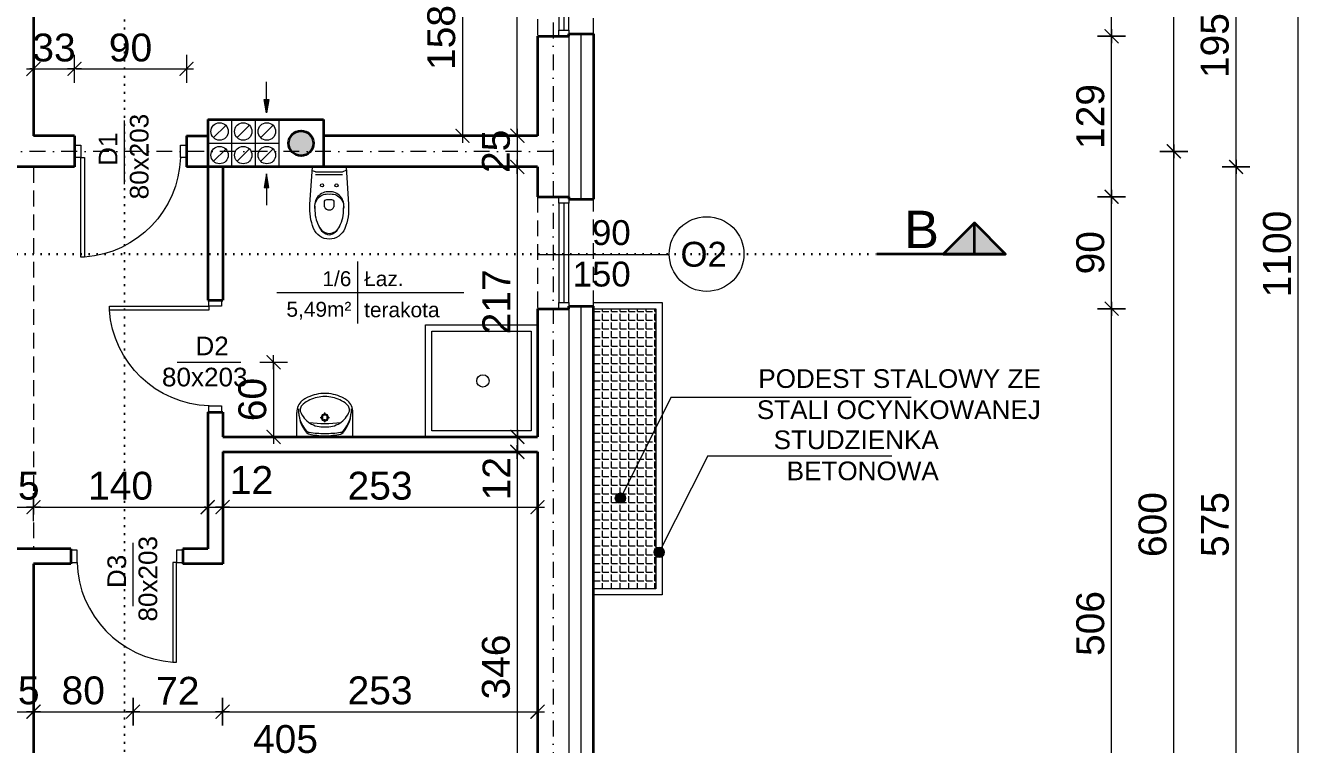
# Model space of a CAD drawing. Header units: millimetres. Extents: x -2481 to 45049, y -11067 to 11055.
# Drawn here: x -1034 to 0, y 3710 to 4287 of the extents above; entities that cross this region are included whole.
import ezdxf

# ---------------------------------------------------------------- set-up
doc = ezdxf.new("R2010")
doc.units = ezdxf.units.MM
for name, pattern in [('DASHDOT', [25.4, 12.7, -6.35, 0, -6.35]), ('DASHED', [19.05, 12.7, -6.35]), ('DOT', [6.35, 0, -6.35])]:
    doc.linetypes.add(name, pattern=pattern)
for name, color, linetype, lineweight in [('A-meble', 254, 'Continuous', 5), ('A-murowane', 3, 'Continuous', 35), ('A-osie', 7, 'DASHDOT', 5), ('A-p.widokowa', 6, 'Continuous', 15), ('A-pod', 6, 'DASHED', 15), ('A-schody', 2, 'Continuous', 5), ('A-stolarka', 1, 'Continuous', 5), ('A-w.ocieplenie', 4, 'BATTING', 5), ('A-wykończenie', 4, 'Continuous', 5), ('A17_OPIS_WARSTW', 22, 'Continuous', 9), ('B-linia przekrojowa', 255, 'DOT', 30), ('B-opis', 7, 'Continuous', 0)]:
    doc.layers.add(name, color=color, linetype=linetype, lineweight=lineweight)
doc.styles.add('APLUS', font='arial.ttf', dxfattribs={"width": 0.6})
doc.styles.get("Standard").update_dxf_attribs({"font": 'arial.ttf'})
doc.linetypes.add('BATTING', pattern='A,0.00254,-2.54,[134,ltypeshp.shx,S=2.54,R=0,X=-2.54,Y=0],-5.08,[134,ltypeshp.shx,S=2.54,R=180,X=2.54,Y=0],-2.54', length=10.16254)
doc.dimstyles.new('PM-100', dxfattribs={"dimscale": 2.8, "dimtxt": 8, "dimasz": 0.5, "dimexe": 0, "dimexo": 0, "dimgap": 2, "dimtad": 1, "dimdec": 1, "dimrnd": 0.1, "dimzin": 13, "dimdsep": 46, "dimtxsty": 'Standard', "dimblk": 'Q', "dimcen": 0, "dimse1": 1, "dimse2": 1, "dimclrd": 256, "dimclre": 251, "dimclrt": 41, "dimadec": 1, "dimazin": 0, "dimtfac": 1, "dimtdec": 1, "dimtix": 1, "dimtmove": 1, "dimatfit": 0, "dimldrblk": 'NONE', "dimfxl": 1, "dimtolj": 1, "dimtzin": 13, "dimlwd": -1, "dimlwe": 0, "dimarcsym": 0})

# ---------------------------------------------------------------- blocks, each defined once
blk = doc.blocks.new('A$C7FE075C5')
at = {"layer": 'A-stolarka'}
for p, q in [((-5, 0), (-85, 0)), ((-85, -4), (-5, -4)), ((-85, -8), (-5, -8))]:
    blk.add_line(p, q, dxfattribs=at)
for points in [[(-90, 0), (-85, 0), (-85, -8), (-90, -8), (-90, 0)], [(-5, 0), (0, 0), (0, -8), (-5, -8), (-5, 0)]]:
    blk.add_lwpolyline(points, dxfattribs=at)
blk = doc.blocks.new('A$C4D3D61A9')
at = {"layer": 'A-stolarka'}
for points in [[(5, 5), (8, 5), (8, 85), (5, 85)], [(0, -5), (5, -5), (5, 5), (0, 5)], [(85, -5), (90, -5), (90, 5), (85, 5)]]:
    blk.add_lwpolyline(points, close=True, dxfattribs=at)
blk.add_arc((2.1, 2.2), 83, 1.9196, 85.8911, dxfattribs=at)
blk = doc.blocks.new('A$C2DDC75EF')
at = {"layer": 'B-opis'}
blk.add_line((35, -4.9), (35, 46.1), dxfattribs=at)
at = {"layer": 'B-opis', "insert": (14.4, 9.7), "char_height": 15, "attachment_point": 1, "rotation": 90}
blk.add_mtext_dynamic_manual_height_columns('D1\\P\\pi-26.902;80x203', width=13.143, gutter_width=12.5, heights=[0], dxfattribs=at)
blk = doc.blocks.new('A$C206D636A')
at = {"layer": 'A-murowane'}
h = blk.add_hatch(color=256, dxfattribs=at)
h.dxf.hatch_style = 1
h.paths.add_polyline_path([(-180, -416, 1), (-200, -416, 0.178765), (-197.6, -422.5), (-182.4, -422.5, 0.178765)])
h.paths.add_polyline_path([(-182.4, -422.5), (-197.6, -422.5, 0.460566)])
for p, q in [((-265, -397), (-265, -435)), ((-265, -397), (-172, -397)), ((-172, -397), (-172, -435))]:
    blk.add_line(p, q, dxfattribs=at)
blk.add_circle((-190, -416), 10, dxfattribs=at)
at = {"layer": 'A-p.widokowa'}
for p, q in [((-260.4, -411.4), (-250.6, -401.6)), ((-246, -397), (-246, -435)), ((-241.4, -411.4), (-231.6, -401.6)), ((-227, -397), (-227, -435)), ((-222.4, -411.4), (-212.6, -401.6)), ((-208, -397), (-208, -435)), ((-265, -416), (-208, -416)), ((-260.4, -430.4), (-250.6, -420.6)), ((-241.4, -430.4), (-231.6, -420.6)), ((-222.4, -430.4), (-212.6, -420.6))]:
    blk.add_line(p, q, dxfattribs=at)
for centre in [(-255.5, -406.5), (-236.5, -406.5), (-217.5, -406.5), (-255.5, -425.5), (-236.5, -425.5), (-217.5, -425.5)]:
    blk.add_circle(centre, 7, dxfattribs=at)
blk = doc.blocks.new('Q')
for p, q in [((0, 8), (0, -8)), ((-4, 0), (4, 0))]:
    blk.add_line(p, q)
at = {"const_width": 0.7}
blk.add_lwpolyline([(4, 4), (-4, -4)], dxfattribs=at)
blk = doc.blocks.new('*D77')
at = {"layer": 'A17_OPIS_WARSTW', "transparency": 16777216}
for p, q in [((-1054.3, 3736.1), (-1055.7, 3736.1)), ((-1052.9, 3736.1), (-1027.9, 3736.1)), ((-1026.5, 3736.1), (-1025.1, 3736.1))]:
    blk.add_line(p, q, dxfattribs=at)
at = {"layer": 'Defpoints', "color": 0, "transparency": 16777216}
for p in [(-1052.9, 3736.1), (-1027.9, 3736.1), (-1027.9, 3736.1)]:
    blk.add_point(p, dxfattribs=at)
at = {"layer": 'A17_OPIS_WARSTW', "transparency": 16777216, "xscale": 1.4, "yscale": 1.4, "zscale": 1.4}
blk.add_blockref('Q', (-1052.9, 3736.1), dxfattribs=at)
at = {"layer": 'A17_OPIS_WARSTW', "transparency": 16777216, "xscale": 1.4, "yscale": 1.4, "zscale": 1.4, "rotation": 180}
blk.add_blockref('Q', (-1027.9, 3736.1), dxfattribs=at)
at = {"layer": 'A17_OPIS_WARSTW', "color": 41, "transparency": 16777216, "insert": (-1040.4, 3753.1), "char_height": 22.4, "attachment_point": 5}
blk.add_mtext('\\A1;25', dxfattribs=at)
blk = doc.blocks.new('_None')
blk = doc.blocks.new('*D37')
at = {"layer": 'A17_OPIS_WARSTW', "transparency": 16777216}
blk.add_line((-874.5, 3900.5), (-624.3, 3900.5), dxfattribs=at)
at = {"layer": 'Defpoints', "color": 0, "transparency": 16777216}
for p in [(-875.9, 3900.5), (-622.9, 3900.5), (-622.9, 3900.5)]:
    blk.add_point(p, dxfattribs=at)
at = {"layer": 'A17_OPIS_WARSTW', "transparency": 16777216, "xscale": 1.4, "yscale": 1.4, "zscale": 1.4, "rotation": 180}
blk.add_blockref('Q', (-875.9, 3900.5), dxfattribs=at)
at = {"layer": 'A17_OPIS_WARSTW', "transparency": 16777216, "xscale": 1.4, "yscale": 1.4, "zscale": 1.4}
blk.add_blockref('Q', (-622.9, 3900.5), dxfattribs=at)
at = {"layer": 'A17_OPIS_WARSTW', "color": 41, "transparency": 16777216, "insert": (-749.4, 3917.6), "char_height": 22.4, "attachment_point": 5}
blk.add_mtext('\\A1;253', dxfattribs=at)
blk = doc.blocks.new('*D41')
at = {"layer": 'A17_OPIS_WARSTW', "transparency": 16777216}
blk.add_line((-111.6, 4187.9), (-111.6, 4620.1), dxfattribs=at)
at = {"layer": 'Defpoints', "color": 0, "transparency": 16777216}
for p in [(-621, 4621.5), (-111.6, 4621.5), (-621, 4186.5)]:
    blk.add_point(p, dxfattribs=at)
at = {"layer": 'A17_OPIS_WARSTW', "transparency": 16777216, "xscale": 1.4, "yscale": 1.4, "zscale": 1.4}
for p, rotation in [((-111.6, 4621.5), 90), ((-111.6, 4186.5), 270)]:
    blk.add_blockref('Q', p, dxfattribs=dict(at, rotation=rotation))
at = {"layer": 'A17_OPIS_WARSTW', "color": 41, "transparency": 16777216, "insert": (-128.6, 4404), "char_height": 22.4, "attachment_point": 5, "rotation": 90}
blk.add_mtext('\\A1;435', dxfattribs=at)
blk = doc.blocks.new('*D90')
at = {"layer": 'A17_OPIS_WARSTW', "transparency": 16777216}
blk.add_line((-61.6, 3600.4), (-61.6, 4172.6), dxfattribs=at)
at = {"layer": 'Defpoints', "color": 0, "transparency": 16777216}
for p in [(-622.9, 4174), (-61.6, 4174), (-787.9, 3599)]:
    blk.add_point(p, dxfattribs=at)
at = {"layer": 'A17_OPIS_WARSTW', "transparency": 16777216, "xscale": 1.4, "yscale": 1.4, "zscale": 1.4}
for p, rotation in [((-61.6, 4174), 90), ((-61.6, 3599), 270)]:
    blk.add_blockref('Q', p, dxfattribs=dict(at, rotation=rotation))
at = {"layer": 'A17_OPIS_WARSTW', "color": 41, "transparency": 16777216, "insert": (-78.5, 3886.5), "char_height": 22.4, "attachment_point": 5, "rotation": 90}
blk.add_mtext('\\A1;575', dxfattribs=at)
blk = doc.blocks.new('*D95')
at = {"layer": 'A17_OPIS_WARSTW', "transparency": 16777216}
blk.add_line((-61.6, 4175.4), (-61.6, 4367.6), dxfattribs=at)
at = {"layer": 'Defpoints', "color": 0, "transparency": 16777216}
for p in [(-622.9, 4369), (-61.6, 4369), (-622.9, 4174)]:
    blk.add_point(p, dxfattribs=at)
at = {"layer": 'A17_OPIS_WARSTW', "transparency": 16777216, "xscale": 1.4, "yscale": 1.4, "zscale": 1.4}
for p, rotation in [((-61.6, 4369), 90), ((-61.6, 4174), 270)]:
    blk.add_blockref('Q', p, dxfattribs=dict(at, rotation=rotation))
at = {"layer": 'A17_OPIS_WARSTW', "color": 41, "transparency": 16777216, "insert": (-78.6, 4271.5), "char_height": 22.4, "attachment_point": 5, "rotation": 90}
blk.add_mtext('\\A1;195', dxfattribs=at)
blk = doc.blocks.new('A$C40803298')
at = {"layer": 'A-meble', "linetype": 'Continuous'}
for p, q in [((0, -22.5), (0, 22.5)), ((0, 22.5), (19.5, 22.5)), ((0, 7.1), (0, -7.1)), ((15.6, 3.8), (15.6, 1.4)), ((11.8, 0), (14.2, 0)), ((15.6, -1.4), (15.6, -3.8)), ((17.1, 0), (19.5, 0)), ((0, -22.5), (19.5, -22.5))]:
    blk.add_line(p, q, dxfattribs=at)
for points in [[(22.5, 21.3), (20, 21.3), (17.5, 21), (15, 20.5), (12.5, 19.8), (10.2, 18.9), (7.9, 17.7), (5.7, 16.4), (3.7, 15)], [(22.5, 21.3), (20.1, 21.3), (17.8, 21), (15.4, 20.5), (13.1, 19.8), (10.9, 18.8), (8.8, 17.7), (6.8, 16.4), (5, 15)], [(29.2, 18.2), (28.2, 19.2), (27.2, 20.1), (26.1, 20.9), (24.9, 21.5), (23.6, 22), (22.2, 22.3), (20.9, 22.5), (19.5, 22.5)], [(2.4, 12.9), (2, 11.3), (1.7, 9.7), (1.5, 8.1), (1.3, 6.5), (1.1, 4.9), (1, 3.2), (0.9, 1.6), (0.9, 0)], [(3.7, 15), (3.4, 14.7), (3.2, 14.5), (3, 14.3), (2.8, 14), (2.7, 13.8), (2.6, 13.5), (2.4, 13.2), (2.4, 12.9)], [(3.7, 12.7), (3.5, 11.1), (3.3, 9.5), (3.1, 7.9), (3, 6.4), (2.9, 4.8), (2.8, 3.2), (2.8, 1.6), (2.8, 0)], [(5, 15), (4.7, 14.8), (4.5, 14.5), (4.3, 14.2), (4.1, 13.9), (4, 13.6), (3.8, 13.3), (3.8, 13), (3.7, 12.7)], [(11, 12), (10.2, 10.6), (9.6, 9.2), (9, 7.7), (8.6, 6.2), (8.3, 4.7), (8.1, 3.1), (8, 1.6), (8.1, 0)], [(11.7, 12.6), (11.3, 9.4), (11, 6.3), (10.8, 3.2), (10.7, 0), (10.8, -3.2), (11, -6.3), (11.3, -9.5), (11.7, -12.6)], [(20.7, 19.7), (19.2, 19.1), (17.8, 18.4), (16.5, 17.5), (15.2, 16.6), (14, 15.6), (12.9, 14.4), (11.9, 13.2), (11, 12)], [(26.4, 17.4), (25.9, 18), (25.2, 18.5), (24.6, 18.9), (23.8, 19.2), (23.1, 19.5), (22.3, 19.7), (21.5, 19.7), (20.7, 19.7)], [(31.7, 6.2), (31.4, 7.7), (30.9, 9.2), (30.4, 10.7), (29.8, 12.1), (29.1, 13.5), (28.3, 14.9), (27.4, 16.2), (26.4, 17.4)], [(31.1, 15.2), (30.9, 15.6), (30.7, 16), (30.5, 16.4), (30.2, 16.8), (30, 17.2), (29.7, 17.5), (29.4, 17.9), (29.2, 18.2)], [(34.9, 1.6), (34.8, 3.3), (34.5, 5.1), (34.2, 6.9), (33.7, 8.6), (33.2, 10.3), (32.6, 12), (31.9, 13.6), (31.1, 15.2)], [(0.9, 0), (0.9, -1.6), (1, -3.2), (1.1, -4.8), (1.3, -6.5), (1.5, -8.1), (1.7, -9.7), (2, -11.3), (2.3, -12.9)], [(2.8, 0), (2.8, -1.6), (2.8, -3.2), (2.9, -4.8), (3, -6.3), (3.1, -7.9), (3.3, -9.5), (3.5, -11.1), (3.7, -12.7)], [(8.1, 0), (8, -1.6), (8.1, -3.1), (8.3, -4.7), (8.6, -6.2), (9, -7.7), (9.6, -9.2), (10.2, -10.6), (11, -12)], [(31.7, -6.2), (32, -4.7), (32.3, -3.1), (32.4, -1.6), (32.4, 0), (32.4, 1.6), (32.3, 3.1), (32, 4.7), (31.7, 6.2)], [(34.9, -1.6), (35, -1.2), (35, -0.8), (35, -0.4), (35, 0), (35, 0.4), (35, 0.8), (35, 1.2), (34.9, 1.6)], [(26.4, -17.4), (27.4, -16.2), (28.3, -14.9), (29.1, -13.5), (29.8, -12.1), (30.4, -10.7), (30.9, -9.2), (31.4, -7.7), (31.7, -6.2)], [(31.1, -15.2), (31.9, -13.6), (32.6, -12), (33.2, -10.3), (33.7, -8.6), (34.2, -6.9), (34.5, -5.1), (34.8, -3.3), (34.9, -1.6)], [(2.3, -12.9), (2.4, -13.2), (2.5, -13.4), (2.7, -13.7), (2.8, -14), (3, -14.3), (3.2, -14.5), (3.4, -14.7), (3.7, -14.9)], [(3.7, -12.7), (3.7, -13), (3.8, -13.3), (3.9, -13.6), (4.1, -13.9), (4.3, -14.2), (4.5, -14.5), (4.7, -14.7), (4.9, -15)], [(3.7, -14.9), (5.7, -16.4), (7.9, -17.7), (10.1, -18.8), (12.5, -19.8), (14.9, -20.5), (17.4, -21), (19.9, -21.3), (22.5, -21.3)], [(4.9, -15), (6.8, -16.4), (8.8, -17.7), (10.9, -18.8), (13.1, -19.7), (15.4, -20.5), (17.7, -21), (20.1, -21.3), (22.5, -21.3)], [(11, -12), (11.9, -13.2), (12.9, -14.4), (14, -15.6), (15.2, -16.6), (16.5, -17.5), (17.8, -18.4), (19.2, -19.1), (20.7, -19.7)], [(19.5, -22.5), (20.9, -22.5), (22.2, -22.3), (23.6, -22), (24.9, -21.5), (26.1, -20.9), (27.2, -20.1), (28.2, -19.2), (29.2, -18.2)], [(20.7, -19.7), (21.5, -19.7), (22.3, -19.7), (23.1, -19.5), (23.8, -19.2), (24.6, -18.9), (25.2, -18.5), (25.9, -18), (26.4, -17.4)], [(29.2, -18.2), (29.4, -17.9), (29.7, -17.5), (30, -17.2), (30.2, -16.8), (30.5, -16.4), (30.7, -16), (30.9, -15.6), (31.1, -15.2)]]:
    blk.add_lwpolyline(points, dxfattribs=at)
for points in [[(12.7, 0), (13.5, -2.1), (15.6, -2.9), (17.8, -2.1), (18.6, 0), (17.8, 2.1), (15.6, 2.9), (13.5, 2.1)], [(13.5, 0), (14.1, -1.5), (15.6, -2.1), (17.2, -1.5), (17.8, 0), (17.2, 1.5), (15.6, 2.1), (14.1, 1.5)]]:
    blk.add_lwpolyline(points, close=True, dxfattribs=at)
blk = doc.blocks.new('A$C7B764E71')
at = {"layer": 'A-meble'}
for points in [[(-90, 0), (-90, 90), (0, 90), (0, 0)], [(-85, 5), (-85, 85), (-5, 85), (-5, 5)]]:
    blk.add_lwpolyline(points, close=True, dxfattribs=at)
blk.add_circle((-43.9, 45), 5, dxfattribs=at)
at = {"layer": 'A-meble', "style": 'APLUS', "width": 0.8, "flags": 9}
blk.add_attdef('ESTCODE', (-90, 90), '', height=0.0213, dxfattribs=at)
blk = doc.blocks.new('A$C19D832B9')
at = {"layer": 'A-meble'}
blk.add_lwpolyline([(49.5, -12.6, -0.108747), (30.3, -15.5), (0, -13.5), (0, 13.5), (30.3, 15.5, -0.108747), (49.5, 12.6, -0.297002), (58.1, 0, -0.297002)], format="xyb", close=True, dxfattribs=at)
for points in [[(2.9, -13.7), (3.8, -11.4, 0.092626), (3.9, -10.6), (3.9, 10.3, 0.110215), (3.7, 11.1), (2.5, 13.7)], [(33.4, -11.5, 0.140223), (47.8, -8.2, 0.280577), (53.5, 0, 0.280577), (47.8, 8.2, 0.140223), (33.4, 11.5, 0.496783), (19.9, 0, 0.496783), (33.4, -11.5, -0.492052), (21.8, 0, -0.492052), (33.4, 11.5)], [(32.2, -3.9), (28.2, -3.9, -0.414214), (26.2, -1.9), (26.2, 0), (26.2, 1.8, -0.414214), (28.2, 3.8), (32.2, 3.8)], [(47.6, -8.4, 0.255814), (54.7, 0, 0.255814), (47.6, 8.4)]]:
    blk.add_lwpolyline(points, format="xyb", dxfattribs=at)
blk.add_lwpolyline([(6.1, -11), (6.1, 10.7)], dxfattribs=at)
for centre in [(14.8, 5.8), (14.8, -5.8)]:
    blk.add_circle(centre, 1.28, dxfattribs=at)
blk.add_arc((30.4, 0), 4.2, 294.6859, 65.3141, dxfattribs=at)
blk = doc.blocks.new('A$C3D9378BC')
at = {"layer": 'A-p.widokowa'}
h = blk.add_hatch(color=256, dxfattribs=at)
h.dxf.hatch_style = 1
h.paths.add_polyline_path([(2, 25), (0, 14.1), (3.9, 14.1)])
blk.add_lwpolyline([(3.9, 14.1), (2, 25), (0, 14.1)], close=True, dxfattribs=at)
blk.add_lwpolyline([(2, 14.1), (2, 0)], dxfattribs=at)
blk = doc.blocks.new('*D114')
at = {"layer": 'A17_OPIS_WARSTW', "transparency": 16777216}
for p, q in [((-1029.3, 4252.8), (-1030.7, 4252.8)), ((-1027.9, 4252.8), (-994.9, 4252.8)), ((-993.5, 4252.8), (-992.1, 4252.8))]:
    blk.add_line(p, q, dxfattribs=at)
at = {"layer": 'Defpoints', "color": 0, "transparency": 16777216}
for p in [(-994.9, 4252.8), (-1027.9, 4199), (-994.9, 4199)]:
    blk.add_point(p, dxfattribs=at)
at = {"layer": 'A17_OPIS_WARSTW', "transparency": 16777216, "xscale": 1.4, "yscale": 1.4, "zscale": 1.4}
blk.add_blockref('Q', (-1027.9, 4252.8), dxfattribs=at)
at = {"layer": 'A17_OPIS_WARSTW', "transparency": 16777216, "xscale": 1.4, "yscale": 1.4, "zscale": 1.4, "rotation": 180}
blk.add_blockref('Q', (-994.9, 4252.8), dxfattribs=at)
at = {"layer": 'A17_OPIS_WARSTW', "color": 41, "transparency": 16777216, "insert": (-1011.4, 4269.8), "char_height": 22.4, "attachment_point": 5}
blk.add_mtext('\\A1;33', dxfattribs=at)
blk = doc.blocks.new('*D118')
at = {"layer": 'A17_OPIS_WARSTW', "transparency": 16777216}
blk.add_line((-993.5, 4252.8), (-906.3, 4252.8), dxfattribs=at)
at = {"layer": 'Defpoints', "color": 0, "transparency": 16777216}
for p in [(-904.9, 4252.8), (-994.9, 4199), (-904.9, 4199)]:
    blk.add_point(p, dxfattribs=at)
at = {"layer": 'A17_OPIS_WARSTW', "transparency": 16777216, "xscale": 1.4, "yscale": 1.4, "zscale": 1.4, "rotation": 180}
blk.add_blockref('Q', (-994.9, 4252.8), dxfattribs=at)
at = {"layer": 'A17_OPIS_WARSTW', "transparency": 16777216, "xscale": 1.4, "yscale": 1.4, "zscale": 1.4}
blk.add_blockref('Q', (-904.9, 4252.8), dxfattribs=at)
at = {"layer": 'A17_OPIS_WARSTW', "color": 41, "transparency": 16777216, "insert": (-949.9, 4269.8), "char_height": 22.4, "attachment_point": 5}
blk.add_mtext('\\A1;90', dxfattribs=at)
blk = doc.blocks.new('*D47')
at = {"layer": 'A17_OPIS_WARSTW', "transparency": 16777216}
blk.add_line((-639.1, 4200.4), (-639.1, 4607.6), dxfattribs=at)
at = {"layer": 'Defpoints', "color": 0, "transparency": 16777216}
for p in [(-639.1, 4609), (-611.8, 4609), (-611.8, 4199)]:
    blk.add_point(p, dxfattribs=at)
at = {"layer": 'A17_OPIS_WARSTW', "transparency": 16777216, "xscale": 1.4, "yscale": 1.4, "zscale": 1.4}
for p, rotation in [((-639.1, 4609), 90), ((-639.1, 4199), 270)]:
    blk.add_blockref('Q', p, dxfattribs=dict(at, rotation=rotation))
at = {"layer": 'A17_OPIS_WARSTW', "color": 41, "transparency": 16777216, "insert": (-656.2, 4404), "char_height": 22.4, "attachment_point": 5, "rotation": 90}
blk.add_mtext('\\A1;410', dxfattribs=at)
blk = doc.blocks.new('*D48')
at = {"layer": 'A17_OPIS_WARSTW', "transparency": 16777216}
for p, q in [((-639.1, 4200.4), (-639.1, 4201.8)), ((-639.1, 4199), (-639.1, 4174)), ((-639.1, 4172.6), (-639.1, 4171.2))]:
    blk.add_line(p, q, dxfattribs=at)
at = {"layer": 'Defpoints', "color": 0, "transparency": 16777216}
for p in [(-639.1, 4199), (-639.1, 4174), (-639.1, 4174)]:
    blk.add_point(p, dxfattribs=at)
at = {"layer": 'A17_OPIS_WARSTW', "transparency": 16777216, "xscale": 1.4, "yscale": 1.4, "zscale": 1.4}
for p, rotation in [((-639.1, 4199), 270), ((-639.1, 4174), 90)]:
    blk.add_blockref('Q', p, dxfattribs=dict(at, rotation=rotation))
at = {"layer": 'A17_OPIS_WARSTW', "color": 41, "transparency": 16777216, "insert": (-656.2, 4186.5), "char_height": 22.4, "attachment_point": 5, "rotation": 90}
blk.add_mtext('\\A1;25', dxfattribs=at)
blk = doc.blocks.new('*D49')
at = {"layer": 'A17_OPIS_WARSTW', "transparency": 16777216}
blk.add_line((-639.1, 4172.6), (-639.1, 3958.4), dxfattribs=at)
at = {"layer": 'Defpoints', "color": 0, "transparency": 16777216}
for p in [(-639.1, 4174), (-639.1, 3957), (-639.1, 3957)]:
    blk.add_point(p, dxfattribs=at)
at = {"layer": 'A17_OPIS_WARSTW', "transparency": 16777216, "xscale": 1.4, "yscale": 1.4, "zscale": 1.4}
for p, rotation in [((-639.1, 4174), 90), ((-639.1, 3957), 270)]:
    blk.add_blockref('Q', p, dxfattribs=dict(at, rotation=rotation))
at = {"layer": 'A17_OPIS_WARSTW', "color": 41, "transparency": 16777216, "insert": (-656, 4065.5), "char_height": 22.4, "attachment_point": 5, "rotation": 90}
blk.add_mtext('\\A1;217', dxfattribs=at)
blk = doc.blocks.new('*D50')
at = {"layer": 'A17_OPIS_WARSTW', "transparency": 16777216}
for p, q in [((-639, 3958.4), (-639, 3959.8)), ((-639, 3957), (-639, 3945)), ((-639, 3943.6), (-639, 3942.2))]:
    blk.add_line(p, q, dxfattribs=at)
at = {"layer": 'Defpoints', "color": 0, "transparency": 16777216}
for p in [(-639, 3957), (-639, 3945), (-639, 3945)]:
    blk.add_point(p, dxfattribs=at)
at = {"layer": 'A17_OPIS_WARSTW', "transparency": 16777216, "xscale": 1.4, "yscale": 1.4, "zscale": 1.4}
for p, rotation in [((-639, 3957), 270), ((-639, 3945), 90)]:
    blk.add_blockref('Q', p, dxfattribs=dict(at, rotation=rotation))
at = {"layer": 'A17_OPIS_WARSTW', "color": 41, "transparency": 16777216, "insert": (-655.8, 3923.4), "char_height": 22.4, "attachment_point": 5, "rotation": 90}
blk.add_mtext('\\A1;12', dxfattribs=at)
blk = doc.blocks.new('*D51')
at = {"layer": 'A17_OPIS_WARSTW', "transparency": 16777216}
blk.add_line((-639.1, 3943.6), (-639.1, 3600.4), dxfattribs=at)
at = {"layer": 'Defpoints', "color": 0, "transparency": 16777216}
for p in [(-639.1, 3945), (-639.1, 3599), (-639.1, 3599)]:
    blk.add_point(p, dxfattribs=at)
at = {"layer": 'A17_OPIS_WARSTW', "transparency": 16777216, "xscale": 1.4, "yscale": 1.4, "zscale": 1.4}
for p, rotation in [((-639.1, 3945), 90), ((-639.1, 3599), 270)]:
    blk.add_blockref('Q', p, dxfattribs=dict(at, rotation=rotation))
at = {"layer": 'A17_OPIS_WARSTW', "color": 41, "transparency": 16777216, "insert": (-656.2, 3772), "char_height": 22.4, "attachment_point": 5, "rotation": 90}
blk.add_mtext('\\A1;346', dxfattribs=at)
blk = doc.blocks.new('*D52')
at = {"layer": 'A17_OPIS_WARSTW', "transparency": 16777216}
blk.add_line((-834.9, 4015.6), (-834.9, 3958.4), dxfattribs=at)
at = {"layer": 'Defpoints', "color": 0, "transparency": 16777216}
for p in [(-834.9, 4017), (-834.9, 3957), (-834.9, 3957)]:
    blk.add_point(p, dxfattribs=at)
at = {"layer": 'A17_OPIS_WARSTW', "transparency": 16777216, "xscale": 1.4, "yscale": 1.4, "zscale": 1.4}
for p, rotation in [((-834.9, 4017), 90), ((-834.9, 3957), 270)]:
    blk.add_blockref('Q', p, dxfattribs=dict(at, rotation=rotation))
at = {"layer": 'A17_OPIS_WARSTW', "color": 41, "transparency": 16777216, "insert": (-851.9, 3987), "char_height": 22.4, "attachment_point": 5, "rotation": 90}
blk.add_mtext('\\A1;60', dxfattribs=at)
blk = doc.blocks.new('*D130')
at = {"layer": 'A17_OPIS_WARSTW', "transparency": 16777216}
blk.add_line((-1026.5, 3697), (-624.3, 3697), dxfattribs=at)
at = {"layer": 'Defpoints', "color": 0, "transparency": 16777216}
for p in [(-622.9, 3697), (-1027.9, 3599), (-622.9, 3599)]:
    blk.add_point(p, dxfattribs=at)
at = {"layer": 'A17_OPIS_WARSTW', "transparency": 16777216, "xscale": 1.4, "yscale": 1.4, "zscale": 1.4, "rotation": 180}
blk.add_blockref('Q', (-1027.9, 3697), dxfattribs=at)
at = {"layer": 'A17_OPIS_WARSTW', "transparency": 16777216, "xscale": 1.4, "yscale": 1.4, "zscale": 1.4}
blk.add_blockref('Q', (-622.9, 3697), dxfattribs=at)
at = {"layer": 'A17_OPIS_WARSTW', "color": 41, "transparency": 16777216, "insert": (-825.4, 3714), "char_height": 22.4, "attachment_point": 5}
blk.add_mtext('\\A1;405', dxfattribs=at)
blk = doc.blocks.new('*D143')
at = {"layer": 'A17_OPIS_WARSTW', "transparency": 16777216}
blk.add_line((-874.5, 3736.1), (-624.3, 3736.1), dxfattribs=at)
at = {"layer": 'Defpoints', "color": 0, "transparency": 16777216}
for p in [(-622.9, 3945), (-875.9, 3855), (-622.9, 3736.1)]:
    blk.add_point(p, dxfattribs=at)
at = {"layer": 'A17_OPIS_WARSTW', "transparency": 16777216, "xscale": 1.4, "yscale": 1.4, "zscale": 1.4, "rotation": 180}
blk.add_blockref('Q', (-875.9, 3736.1), dxfattribs=at)
at = {"layer": 'A17_OPIS_WARSTW', "transparency": 16777216, "xscale": 1.4, "yscale": 1.4, "zscale": 1.4}
blk.add_blockref('Q', (-622.9, 3736.1), dxfattribs=at)
at = {"layer": 'A17_OPIS_WARSTW', "color": 41, "transparency": 16777216, "insert": (-749.4, 3753.1), "char_height": 22.4, "attachment_point": 5}
blk.add_mtext('\\A1;253', dxfattribs=at)
blk = doc.blocks.new('*D145')
at = {"layer": 'A17_OPIS_WARSTW', "transparency": 16777216}
blk.add_line((-1026.5, 3736.1), (-949.3, 3736.1), dxfattribs=at)
at = {"layer": 'Defpoints', "color": 0, "transparency": 16777216}
for p in [(-947.9, 3871.8), (-1027.9, 3736.1), (-947.9, 3736.1)]:
    blk.add_point(p, dxfattribs=at)
at = {"layer": 'A17_OPIS_WARSTW', "transparency": 16777216, "xscale": 1.4, "yscale": 1.4, "zscale": 1.4, "rotation": 180}
blk.add_blockref('Q', (-1027.9, 3736.1), dxfattribs=at)
at = {"layer": 'A17_OPIS_WARSTW', "transparency": 16777216, "xscale": 1.4, "yscale": 1.4, "zscale": 1.4}
blk.add_blockref('Q', (-947.9, 3736.1), dxfattribs=at)
at = {"layer": 'A17_OPIS_WARSTW', "color": 41, "transparency": 16777216, "insert": (-987.9, 3753.1), "char_height": 22.4, "attachment_point": 5}
blk.add_mtext('\\A1;80', dxfattribs=at)
blk = doc.blocks.new('*D146')
at = {"layer": 'A17_OPIS_WARSTW', "transparency": 16777216}
blk.add_line((-946.5, 3736.1), (-877.3, 3736.1), dxfattribs=at)
at = {"layer": 'Defpoints', "color": 0, "transparency": 16777216}
for p in [(-947.9, 3871.8), (-875.9, 3855), (-875.9, 3736.1)]:
    blk.add_point(p, dxfattribs=at)
at = {"layer": 'A17_OPIS_WARSTW', "transparency": 16777216, "xscale": 1.4, "yscale": 1.4, "zscale": 1.4, "rotation": 180}
blk.add_blockref('Q', (-947.9, 3736.1), dxfattribs=at)
at = {"layer": 'A17_OPIS_WARSTW', "transparency": 16777216, "xscale": 1.4, "yscale": 1.4, "zscale": 1.4}
blk.add_blockref('Q', (-875.9, 3736.1), dxfattribs=at)
at = {"layer": 'A17_OPIS_WARSTW', "color": 41, "transparency": 16777216, "insert": (-911.9, 3752.9), "char_height": 22.4, "attachment_point": 5}
blk.add_mtext('\\A1;72', dxfattribs=at)
blk = doc.blocks.new('*D53')
at = {"layer": 'A17_OPIS_WARSTW', "transparency": 16777216}
for p, q in [((-889.3, 3900.5), (-890.7, 3900.5)), ((-887.9, 3900.5), (-875.9, 3900.5)), ((-874.5, 3900.5), (-873.1, 3900.5))]:
    blk.add_line(p, q, dxfattribs=at)
at = {"layer": 'Defpoints', "color": 0, "transparency": 16777216}
for p in [(-887.9, 3986.6), (-875.9, 3900.5), (-875.9, 3900.5)]:
    blk.add_point(p, dxfattribs=at)
at = {"layer": 'A17_OPIS_WARSTW', "transparency": 16777216, "xscale": 1.4, "yscale": 1.4, "zscale": 1.4}
blk.add_blockref('Q', (-887.9, 3900.5), dxfattribs=at)
at = {"layer": 'A17_OPIS_WARSTW', "transparency": 16777216, "xscale": 1.4, "yscale": 1.4, "zscale": 1.4, "rotation": 180}
blk.add_blockref('Q', (-875.9, 3900.5), dxfattribs=at)
at = {"layer": 'A17_OPIS_WARSTW', "color": 41, "transparency": 16777216, "insert": (-852.7, 3922.3), "char_height": 22.4, "attachment_point": 5}
blk.add_mtext('\\A1;12', dxfattribs=at)
blk = doc.blocks.new('*D54')
at = {"layer": 'A17_OPIS_WARSTW', "transparency": 16777216}
for p, q in [((-1054.3, 3900.5), (-1055.7, 3900.5)), ((-1052.9, 3900.5), (-1027.9, 3900.5)), ((-1026.5, 3900.5), (-1025.1, 3900.5))]:
    blk.add_line(p, q, dxfattribs=at)
at = {"layer": 'Defpoints', "color": 0, "transparency": 16777216}
for p in [(-1052.9, 4011.6), (-1027.9, 4011.6), (-1027.9, 3900.5)]:
    blk.add_point(p, dxfattribs=at)
at = {"layer": 'A17_OPIS_WARSTW', "transparency": 16777216, "xscale": 1.4, "yscale": 1.4, "zscale": 1.4}
blk.add_blockref('Q', (-1052.9, 3900.5), dxfattribs=at)
at = {"layer": 'A17_OPIS_WARSTW', "transparency": 16777216, "xscale": 1.4, "yscale": 1.4, "zscale": 1.4, "rotation": 180}
blk.add_blockref('Q', (-1027.9, 3900.5), dxfattribs=at)
at = {"layer": 'A17_OPIS_WARSTW', "color": 41, "transparency": 16777216, "insert": (-1040.4, 3917.6), "char_height": 22.4, "attachment_point": 5}
blk.add_mtext('\\A1;25', dxfattribs=at)
blk = doc.blocks.new('*D57')
at = {"layer": 'A17_OPIS_WARSTW', "transparency": 16777216}
blk.add_line((-1026.5, 3900.5), (-889.3, 3900.5), dxfattribs=at)
at = {"layer": 'Defpoints', "color": 0, "transparency": 16777216}
for p in [(-1027.9, 4011.6), (-887.9, 3986.6), (-887.9, 3900.5)]:
    blk.add_point(p, dxfattribs=at)
at = {"layer": 'A17_OPIS_WARSTW', "transparency": 16777216, "xscale": 1.4, "yscale": 1.4, "zscale": 1.4, "rotation": 180}
blk.add_blockref('Q', (-1027.9, 3900.5), dxfattribs=at)
at = {"layer": 'A17_OPIS_WARSTW', "transparency": 16777216, "xscale": 1.4, "yscale": 1.4, "zscale": 1.4}
blk.add_blockref('Q', (-887.9, 3900.5), dxfattribs=at)
at = {"layer": 'A17_OPIS_WARSTW', "color": 41, "transparency": 16777216, "insert": (-957.9, 3917.6), "char_height": 22.4, "attachment_point": 5}
blk.add_mtext('\\A1;140', dxfattribs=at)
blk = doc.blocks.new('*D153')
at = {"layer": 'A17_OPIS_WARSTW', "transparency": 16777216}
blk.add_line((-161.6, 3555.4), (-161.6, 4058.6), dxfattribs=at)
at = {"layer": 'Defpoints', "color": 0, "transparency": 16777216}
for p in [(-610.4, 4060), (-161.6, 4060), (-610.4, 3554)]:
    blk.add_point(p, dxfattribs=at)
at = {"layer": 'A17_OPIS_WARSTW', "transparency": 16777216, "xscale": 1.4, "yscale": 1.4, "zscale": 1.4}
for p, rotation in [((-161.6, 4060), 90), ((-161.6, 3554), 270)]:
    blk.add_blockref('Q', p, dxfattribs=dict(at, rotation=rotation))
at = {"layer": 'A17_OPIS_WARSTW', "color": 41, "transparency": 16777216, "insert": (-178.6, 3807), "char_height": 22.4, "attachment_point": 5, "rotation": 90}
blk.add_mtext('\\A1;506', dxfattribs=at)
blk = doc.blocks.new('*D154')
at = {"layer": 'A17_OPIS_WARSTW', "transparency": 16777216}
blk.add_line((-161.6, 4061.4), (-161.6, 4148.6), dxfattribs=at)
at = {"layer": 'Defpoints', "color": 0, "transparency": 16777216}
for p in [(-610.4, 4150), (-161.6, 4150), (-610.4, 4060)]:
    blk.add_point(p, dxfattribs=at)
at = {"layer": 'A17_OPIS_WARSTW', "transparency": 16777216, "xscale": 1.4, "yscale": 1.4, "zscale": 1.4}
for p, rotation in [((-161.6, 4150), 90), ((-161.6, 4060), 270)]:
    blk.add_blockref('Q', p, dxfattribs=dict(at, rotation=rotation))
at = {"layer": 'A17_OPIS_WARSTW', "color": 41, "transparency": 16777216, "insert": (-178.6, 4105), "char_height": 22.4, "attachment_point": 5, "rotation": 90}
blk.add_mtext('\\A1;90', dxfattribs=at)
blk = doc.blocks.new('*D155')
at = {"layer": 'A17_OPIS_WARSTW', "transparency": 16777216}
blk.add_line((-161.6, 4151.4), (-161.6, 4277.6), dxfattribs=at)
at = {"layer": 'Defpoints', "color": 0, "transparency": 16777216}
for p in [(-610.4, 4279), (-161.6, 4279), (-610.4, 4150)]:
    blk.add_point(p, dxfattribs=at)
at = {"layer": 'A17_OPIS_WARSTW', "transparency": 16777216, "xscale": 1.4, "yscale": 1.4, "zscale": 1.4}
for p, rotation in [((-161.6, 4279), 90), ((-161.6, 4150), 270)]:
    blk.add_blockref('Q', p, dxfattribs=dict(at, rotation=rotation))
at = {"layer": 'A17_OPIS_WARSTW', "color": 41, "transparency": 16777216, "insert": (-178.6, 4214.5), "char_height": 22.4, "attachment_point": 5, "rotation": 90}
blk.add_mtext('\\A1;129', dxfattribs=at)
blk = doc.blocks.new('*D60')
at = {"layer": 'A17_OPIS_WARSTW', "transparency": 16777216}
blk.add_line((-111.6, 3587.9), (-111.6, 4185.1), dxfattribs=at)
at = {"layer": 'Defpoints', "color": 0, "transparency": 16777216}
for p in [(-621, 4186.5), (-111.6, 4186.5), (-641.1, 3586.5)]:
    blk.add_point(p, dxfattribs=at)
at = {"layer": 'A17_OPIS_WARSTW', "transparency": 16777216, "xscale": 1.4, "yscale": 1.4, "zscale": 1.4}
for p, rotation in [((-111.6, 4186.5), 90), ((-111.6, 3586.5), 270)]:
    blk.add_blockref('Q', p, dxfattribs=dict(at, rotation=rotation))
at = {"layer": 'A17_OPIS_WARSTW', "color": 41, "transparency": 16777216, "insert": (-128.6, 3886.5), "char_height": 22.4, "attachment_point": 5, "rotation": 90}
blk.add_mtext('\\A1;600', dxfattribs=at)
blk = doc.blocks.new('*D158')
at = {"layer": 'A17_OPIS_WARSTW', "transparency": 16777216}
blk.add_line((-11.6, 3555.4), (-11.6, 4652.6), dxfattribs=at)
at = {"layer": 'Defpoints', "color": 0, "transparency": 16777216}
for p in [(-577.9, 4654), (-11.6, 4654), (-577.9, 3554)]:
    blk.add_point(p, dxfattribs=at)
at = {"layer": 'A17_OPIS_WARSTW', "transparency": 16777216, "xscale": 1.4, "yscale": 1.4, "zscale": 1.4}
for p, rotation in [((-11.6, 4654), 90), ((-11.6, 3554), 270)]:
    blk.add_blockref('Q', p, dxfattribs=dict(at, rotation=rotation))
at = {"layer": 'A17_OPIS_WARSTW', "color": 41, "transparency": 16777216, "insert": (-28.6, 4104), "char_height": 22.4, "attachment_point": 5, "rotation": 90}
blk.add_mtext('\\A1;1100', dxfattribs=at)
blk = doc.blocks.new('A$C560A2D75')
at = {"layer": 'A-murowane'}
h = blk.add_hatch(color=256, dxfattribs=at)
h.dxf.hatch_style = 1
h.paths.add_polyline_path([(-78.5, 25), (-53.5, 0), (-103.5, 0)])
blk.add_line((-103.5, 0), (0, 0), dxfattribs=at)
blk.add_lwpolyline([(-78.5, 0), (-78.5, 25), (-53.5, 0), (-103.5, 0), (-78.5, 25)], dxfattribs=at)
blk = doc.blocks.new('A$C7E556D42')
at = {"layer": 'B-linia przekrojowa'}
for p, q in [((-877, -1515.3), (-877, 18.8)), ((-2027.5, -800), (-272.5, -800))]:
    blk.add_line(p, q, dxfattribs=at)
at = {"layer": 'A17_OPIS_WARSTW', "xscale": -1}
blk.add_blockref('A$C560A2D75', (-272.5, -800), dxfattribs=at)
at = {"layer": 'B-opis', "insert": (-250.4, -765.2), "char_height": 30, "attachment_point": 1}
blk.add_mtext_dynamic_manual_height_columns('B', width=13.143, gutter_width=12.5, heights=[0], dxfattribs=at)
blk = doc.blocks.new('*D73')
at = {"layer": 'A17_OPIS_WARSTW', "transparency": 16777216}
blk.add_line((-683.1, 4355.6), (-683.1, 4200.4), dxfattribs=at)
at = {"layer": 'Defpoints', "color": 0, "transparency": 16777216}
for p in [(-720.4, 4357), (-683.1, 4199), (-609.4, 4199)]:
    blk.add_point(p, dxfattribs=at)
at = {"layer": 'A17_OPIS_WARSTW', "transparency": 16777216, "xscale": 1.4, "yscale": 1.4, "zscale": 1.4}
for p, rotation in [((-683.1, 4357), 90), ((-683.1, 4199), 270)]:
    blk.add_blockref('Q', p, dxfattribs=dict(at, rotation=rotation))
at = {"layer": 'A17_OPIS_WARSTW', "color": 41, "transparency": 16777216, "insert": (-700.1, 4278), "char_height": 22.4, "attachment_point": 5, "rotation": 90}
blk.add_mtext('\\A1;158', dxfattribs=at)
blk = doc.blocks.new('*D262')
at = {"layer": 'A17_OPIS_WARSTW', "transparency": 16777216}
blk.add_line((-161.6, 4280.4), (-161.6, 4367.6), dxfattribs=at)
at = {"layer": 'Defpoints', "color": 0, "transparency": 16777216}
for p in [(-601.9, 4369), (-161.6, 4369), (-601.9, 4279)]:
    blk.add_point(p, dxfattribs=at)
at = {"layer": 'A17_OPIS_WARSTW', "transparency": 16777216, "xscale": 1.4, "yscale": 1.4, "zscale": 1.4}
for p, rotation in [((-161.6, 4369), 90), ((-161.6, 4279), 270)]:
    blk.add_blockref('Q', p, dxfattribs=dict(at, rotation=rotation))
at = {"layer": 'A17_OPIS_WARSTW', "color": 41, "transparency": 16777216, "insert": (-178.6, 4324), "char_height": 22.4, "attachment_point": 5, "rotation": 90}
blk.add_mtext('\\A1;90', dxfattribs=at)

msp = doc.modelspace()

# ---------------------------------------------------------------- hatches: boundary and pattern name
at = {"layer": 'A17_OPIS_WARSTW'}
h = msp.add_hatch(dxfattribs=at)
h.set_pattern_fill('ANGLE', color=256)
h.set_pattern_definition([(0, (-4936.1774, 600.305), (0, 6.985), [5.08, -1.905]), (90, (-4936.1774, 600.305), (-6.985, 4e-16), [5.08, -1.905])])
h.paths.add_polyline_path([(-577.85, 4059.97), (-527.85, 4059.97), (-527.85, 3834.97), (-577.85, 3834.97)])
at = {"layer": 'B-opis'}
h = msp.add_hatch(color=256, dxfattribs=at)
h.dxf.hatch_style = 1
edge = h.paths.add_edge_path()
edge.add_arc((-556.31, 3907.81), 4.09, 0, 360)
h = msp.add_hatch(color=256, dxfattribs=at)
h.dxf.hatch_style = 1
edge = h.paths.add_edge_path()
edge.add_arc((-525.17, 3864.21), 4.09, 0, 360)

# ---------------------------------------------------------------- linework, layer by layer
at = {"layer": 'A-murowane'}
for p, q in [((-1027.85, 4608.97), (-1027.85, 4198.97)), ((-597.85, 4280.97), (-577.85, 4280.97)), ((-597.85, 4278.97), (-597.85, 4280.97)), ((-577.85, 4280.97), (-577.85, 4147.97)), ((-622.85, 4278.97), (-622.85, 4198.97)), ((-622.85, 4278.97), (-597.85, 4278.97)), ((-994.85, 4198.97), (-1027.85, 4198.97)), ((-994.85, 4198.97), (-994.85, 4173.97)), ((-904.85, 4198.97), (-904.85, 4173.97)), ((-904.85, 4198.97), (-887.85, 4198.97)), ((-804.85, 4198.97), (-805.85, 4198.97)), ((-622.85, 4198.97), (-794.85, 4198.97)), ((-994.85, 4173.97), (-1496.85, 4173.97)), ((-622.85, 4173.97), (-904.85, 4173.97)), ((-887.85, 4173.97), (-887.85, 4066.97)), ((-875.85, 4173.97), (-875.85, 4066.97)), ((-622.85, 4173.97), (-622.85, 4149.97)), ((-622.85, 4149.97), (-597.85, 4149.97)), ((-597.85, 4149.97), (-597.85, 4147.97)), ((-597.85, 4147.97), (-577.85, 4147.97)), ((-887.85, 4066.97), (-875.85, 4066.97)), ((-622.85, 4059.97), (-622.85, 3956.97)), ((-622.85, 4059.97), (-597.85, 4059.97)), ((-597.85, 4061.97), (-577.85, 4061.97)), ((-597.85, 4059.97), (-597.85, 4061.97)), ((-577.85, 3669.97), (-577.85, 4061.97)), ((-887.85, 3976.97), (-875.85, 3976.97)), ((-887.85, 3976.97), (-887.85, 3866.97)), ((-875.85, 3976.97), (-875.85, 3956.97)), ((-875.85, 3956.97), (-622.85, 3956.97)), ((-875.85, 3944.97), (-875.85, 3854.97)), ((-875.85, 3944.97), (-622.85, 3944.97)), ((-622.85, 3944.97), (-622.85, 3696.97)), ((-997.85, 3866.97), (-1187.85, 3866.97)), ((-997.85, 3866.97), (-997.85, 3854.97)), ((-907.85, 3866.97), (-907.85, 3854.97)), ((-887.85, 3866.97), (-907.85, 3866.97)), ((-1027.85, 3854.97), (-1027.85, 3598.97)), ((-997.85, 3854.97), (-1027.85, 3854.97)), ((-875.85, 3854.97), (-907.85, 3854.97))]:
    msp.add_line(p, q, dxfattribs=at)
at = {"layer": 'A-osie'}
for p, q in [((-610.35, 4621.47), (-610.35, 3586.47)), ((-610.35, 4186.47), (-1845.35, 4186.47))]:
    msp.add_line(p, q, dxfattribs=at)
at = {"layer": 'A-p.widokowa'}
for points in [[(-577.85, 4064.97), (-522.85, 4064.97), (-522.85, 3829.97), (-577.85, 3829.97)], [(-577.85, 4059.97), (-527.85, 4059.97), (-527.85, 3834.97), (-577.85, 3834.97)]]:
    msp.add_lwpolyline(points, dxfattribs=at)
at = {"layer": 'A-pod'}
for p, q in [((-622.85, 4368.97), (-622.85, 4278.97)), ((-577.85, 4280.97), (-577.85, 4366.97)), ((-1027.85, 4173.97), (-1027.85, 3866.97)), ((-622.85, 4149.97), (-622.85, 4059.97)), ((-577.85, 4061.97), (-577.85, 4147.97))]:
    msp.add_line(p, q, dxfattribs=at)
at = {"layer": 'A-w.ocieplenie'}
for p, q in [((-587.85, 4147.97), (-587.85, 4280.97)), ((-587.85, 3669.97), (-587.85, 4061.97))]:
    msp.add_line(p, q, dxfattribs=at)
at = {"layer": 'A-wykończenie'}
for p, q in [((-597.85, 4278.97), (-597.85, 4149.97)), ((-597.85, 4149.97), (-597.85, 4147.97)), ((-597.85, 4059.97), (-597.85, 4061.97)), ((-597.85, 4059.97), (-597.85, 3696.97))]:
    msp.add_line(p, q, dxfattribs=at)
at = {"layer": 'A17_OPIS_WARSTW'}
msp.add_line((-577.85, 3834.97), (-577.85, 4059.97), dxfattribs=at)
at = {"layer": 'B-opis'}
for p, q in [((-767.31, 4048.01), (-767.31, 4098.01)), ((-622.85, 4103.59), (-516.99, 4103.59)), ((-832.31, 4073.01), (-682.09, 4073.01)), ((-912.37, 4016.97), (-861.4, 4016.97)), ((-515.36, 3988.99), (-556.31, 3907.81)), ((-515.36, 3988.99), (-322.53, 3988.99)), ((-486.06, 3941.73), (-525.17, 3864.21)), ((-486.06, 3941.73), (-338.08, 3941.73)), ((-947.85, 3820.87), (-947.85, 3871.84))]:
    msp.add_line(p, q, dxfattribs=at)
for centre, radius in [((-486.99, 4103.97), 30), ((-556.31, 3907.81), 4.09), ((-525.17, 3864.21), 4.09)]:
    msp.add_circle(centre, radius, dxfattribs=at)

# ---------------------------------------------------------------- block references
msp.add_blockref('A$C206D636A', (-622.85, 4608.97))
at = {"layer": 'A-meble'}
for name, p, rotation in [('A$C19D832B9', (-790.23, 4173.97), 270), ('A$C40803298', (-793.76, 3956.97), 90)]:
    msp.add_blockref(name, p, dxfattribs=dict(at, rotation=rotation))
at = {"layer": 'A-p.widokowa', "xscale": -1, "rotation": 180}
msp.add_blockref('A$C3D9378BC', (-842.64, 4242.33), dxfattribs=at)
at = {"layer": 'A-p.widokowa'}
msp.add_blockref('A$C3D9378BC', (-842.64, 4143.3), dxfattribs=at)
at = {"layer": 'A-schody'}
msp.add_blockref('A$C7B764E71', (-622.85, 3956.97), dxfattribs=at)
at = {"layer": 'A-stolarka'}
for name, p, rotation in [('A$C7FE075C5', (-597.85, 4278.97), 270), ('A$C7FE075C5', (-597.85, 4059.97), 270), ('A$C4D3D61A9', (-907.85, 3860.97), 180)]:
    msp.add_blockref(name, p, dxfattribs=dict(at, rotation=rotation))
msp.add_blockref('A$C2DDC75EF', (-989.85, 4165.12), dxfattribs=at)
at = {"layer": 'A-stolarka', "xscale": -1}
for p, rotation in [((-994.85, 4186.47), 180), ((-881.85, 4066.97), 90)]:
    msp.add_blockref('A$C4D3D61A9', p, dxfattribs=dict(at, rotation=rotation))
at = {"layer": 'B-linia przekrojowa'}
msp.add_blockref('A$C7E556D42', (-77.85, 4903.97), dxfattribs=at)

# ---------------------------------------------------------------- texts
at = {"layer": 'B-opis'}
for s, width, insert, char_height, attachment_point in [('90\\P150', 13.1429, (-548.03, 4131.19), 20, 3), ('O2', 13.1429, (-470.74, 4113.79), 20, 3), ('1/6', 87.8944, (-772.44, 4090.15), 12, 3), ('Łaz.', 148.0981, (-762.18, 4090.15), 12, 1), ('5,49m²', 87.8944, (-772.44, 4065.55), 12, 3), ('terakota', 87.8944, (-762.18, 4065.15), 12, 1), ('D2\\P\\pi-26.902;80x203', 13.1429, (-897.75, 4037.58), 15, 1), ('PODEST STALOWY ZE\\P STALI OCYNKOWANEJ{\\H1.0222x; }', 352.165, (-218.47, 4011.35), 15, 3), ('STUDZIENKA\\PBETONOWA', 222.2445, (-300.44, 3962.16), 15, 3)]:
    msp.add_mtext_dynamic_manual_height_columns(s, width=width, gutter_width=12.5, heights=[0], dxfattribs=dict(at, insert=insert, char_height=char_height, attachment_point=attachment_point))
at = {"layer": 'B-opis', "insert": (-968.47, 3835.49), "char_height": 15, "attachment_point": 1, "rotation": 90}
msp.add_mtext_dynamic_manual_height_columns('D3\\P\\pi-26.902;80x203', width=13.1429, gutter_width=12.5, heights=[0], dxfattribs=at)

# ---------------------------------------------------------------- dimensions: what is measured, and where the dimension line sits
at = {"layer": 'A17_OPIS_WARSTW'}
for base, p1, p2, picture, middle in [((-11.56, 4653.97), (-577.85, 3553.97), (-577.85, 4653.97), '*D158', (-28.6, 4103.97)), ((-111.56, 4621.47), (-620.95, 4186.47), (-620.95, 4621.47), '*D41', (-128.6, 4403.97)), ((-639.12, 4608.97), (-611.79, 4198.97), (-611.79, 4608.97), '*D47', (-656.16, 4403.97)), ((-61.56, 4368.97), (-622.85, 4173.97), (-622.85, 4368.97), '*D95', (-78.6, 4271.47)), ((-161.56, 4368.97), (-601.85, 4278.97), (-601.85, 4368.97), '*D262', (-178.6, 4323.97)), ((-683.06, 4198.97), (-720.39, 4356.97), (-609.39, 4198.97), '*D73', (-700.1, 4277.97)), ((-161.56, 4278.97), (-610.35, 4149.97), (-610.35, 4278.97), '*D155', (-178.6, 4214.47)), ((-639.12, 4173.97), (-639.12, 4198.97), (-639.12, 4173.97), '*D48', (-656.16, 4186.47)), ((-111.56, 4186.47), (-641.12, 3586.47), (-620.95, 4186.47), '*D60', (-128.6, 3886.47)), ((-61.56, 4173.97), (-787.85, 3598.97), (-622.85, 4173.97), '*D90', (-78.55, 3886.47)), ((-639.12, 3956.97), (-639.12, 4173.97), (-639.12, 3956.97), '*D49', (-655.96, 4065.47)), ((-161.56, 4149.97), (-610.35, 4059.97), (-610.35, 4149.97), '*D154', (-178.6, 4104.97)), ((-161.56, 4059.97), (-610.35, 3553.97), (-610.35, 4059.97), '*D153', (-178.6, 3806.97)), ((-834.89, 3956.97), (-834.89, 4016.97), (-834.89, 3956.97), '*D52', (-851.93, 3986.97)), ((-639.12, 3598.97), (-639.12, 3944.97), (-639.12, 3598.97), '*D51', (-656.16, 3771.97))]:
    dim = msp.add_linear_dim(base=base, p1=p1, p2=p2, angle=90, dimstyle='PM-100', dxfattribs=at)
    dim.commit()
    dim.dimension.update_dxf_attribs({"geometry": picture, "text_midpoint": middle})
for base, p1, p2, picture, middle in [((-994.85, 4252.78), (-1027.85, 4198.97), (-994.85, 4198.97), '*D114', (-1011.35, 4269.83)), ((-904.85, 4252.78), (-994.85, 4198.97), (-904.85, 4198.97), '*D118', (-949.85, 4269.82)), ((-1027.85, 3900.54), (-1052.85, 4011.55), (-1027.85, 4011.55), '*D54', (-1040.35, 3917.58)), ((-887.85, 3900.54), (-1027.85, 4011.55), (-887.85, 3986.55), '*D57', (-957.85, 3917.58)), ((-622.85, 3736.09), (-875.85, 3854.97), (-622.85, 3944.97), '*D143', (-749.35, 3753.14)), ((-622.85, 3900.54), (-875.85, 3900.54), (-622.85, 3900.54), '*D37', (-749.35, 3917.58)), ((-947.85, 3736.09), (-1027.85, 3736.09), (-947.85, 3871.84), '*D145', (-987.85, 3753.13)), ((-875.85, 3736.09), (-947.85, 3871.84), (-875.85, 3854.97), '*D146', (-911.85, 3752.94)), ((-1027.85, 3736.09), (-1052.85, 3736.09), (-1027.85, 3736.09), '*D77', (-1040.35, 3753.13)), ((-622.85, 3696.97), (-1027.85, 3598.97), (-622.85, 3598.97), '*D130', (-825.35, 3714.01))]:
    dim = msp.add_linear_dim(base=base, p1=p1, p2=p2, dimstyle='PM-100', dxfattribs=at)
    dim.commit()
    dim.dimension.update_dxf_attribs({"geometry": picture, "text_midpoint": middle})
dim = msp.add_linear_dim(base=(-875.85, 3900.54), p1=(-887.85, 3986.55), p2=(-875.85, 3900.54), dimstyle='PM-100', dxfattribs=at)
dim.commit()
dim.dimension.update_dxf_attribs({"geometry": '*D53', "text_midpoint": (-852.69, 3905.41), "dimtype": 160})
dim = msp.add_linear_dim(base=(-638.98, 3944.97), p1=(-638.98, 3956.97), p2=(-638.98, 3944.97), angle=90, dimstyle='PM-100', dxfattribs=at)
dim.commit()
dim.dimension.update_dxf_attribs({"geometry": '*D50', "text_midpoint": (-638.98, 3923.45), "dimtype": 160})

doc.saveas('drawing.dxf')
